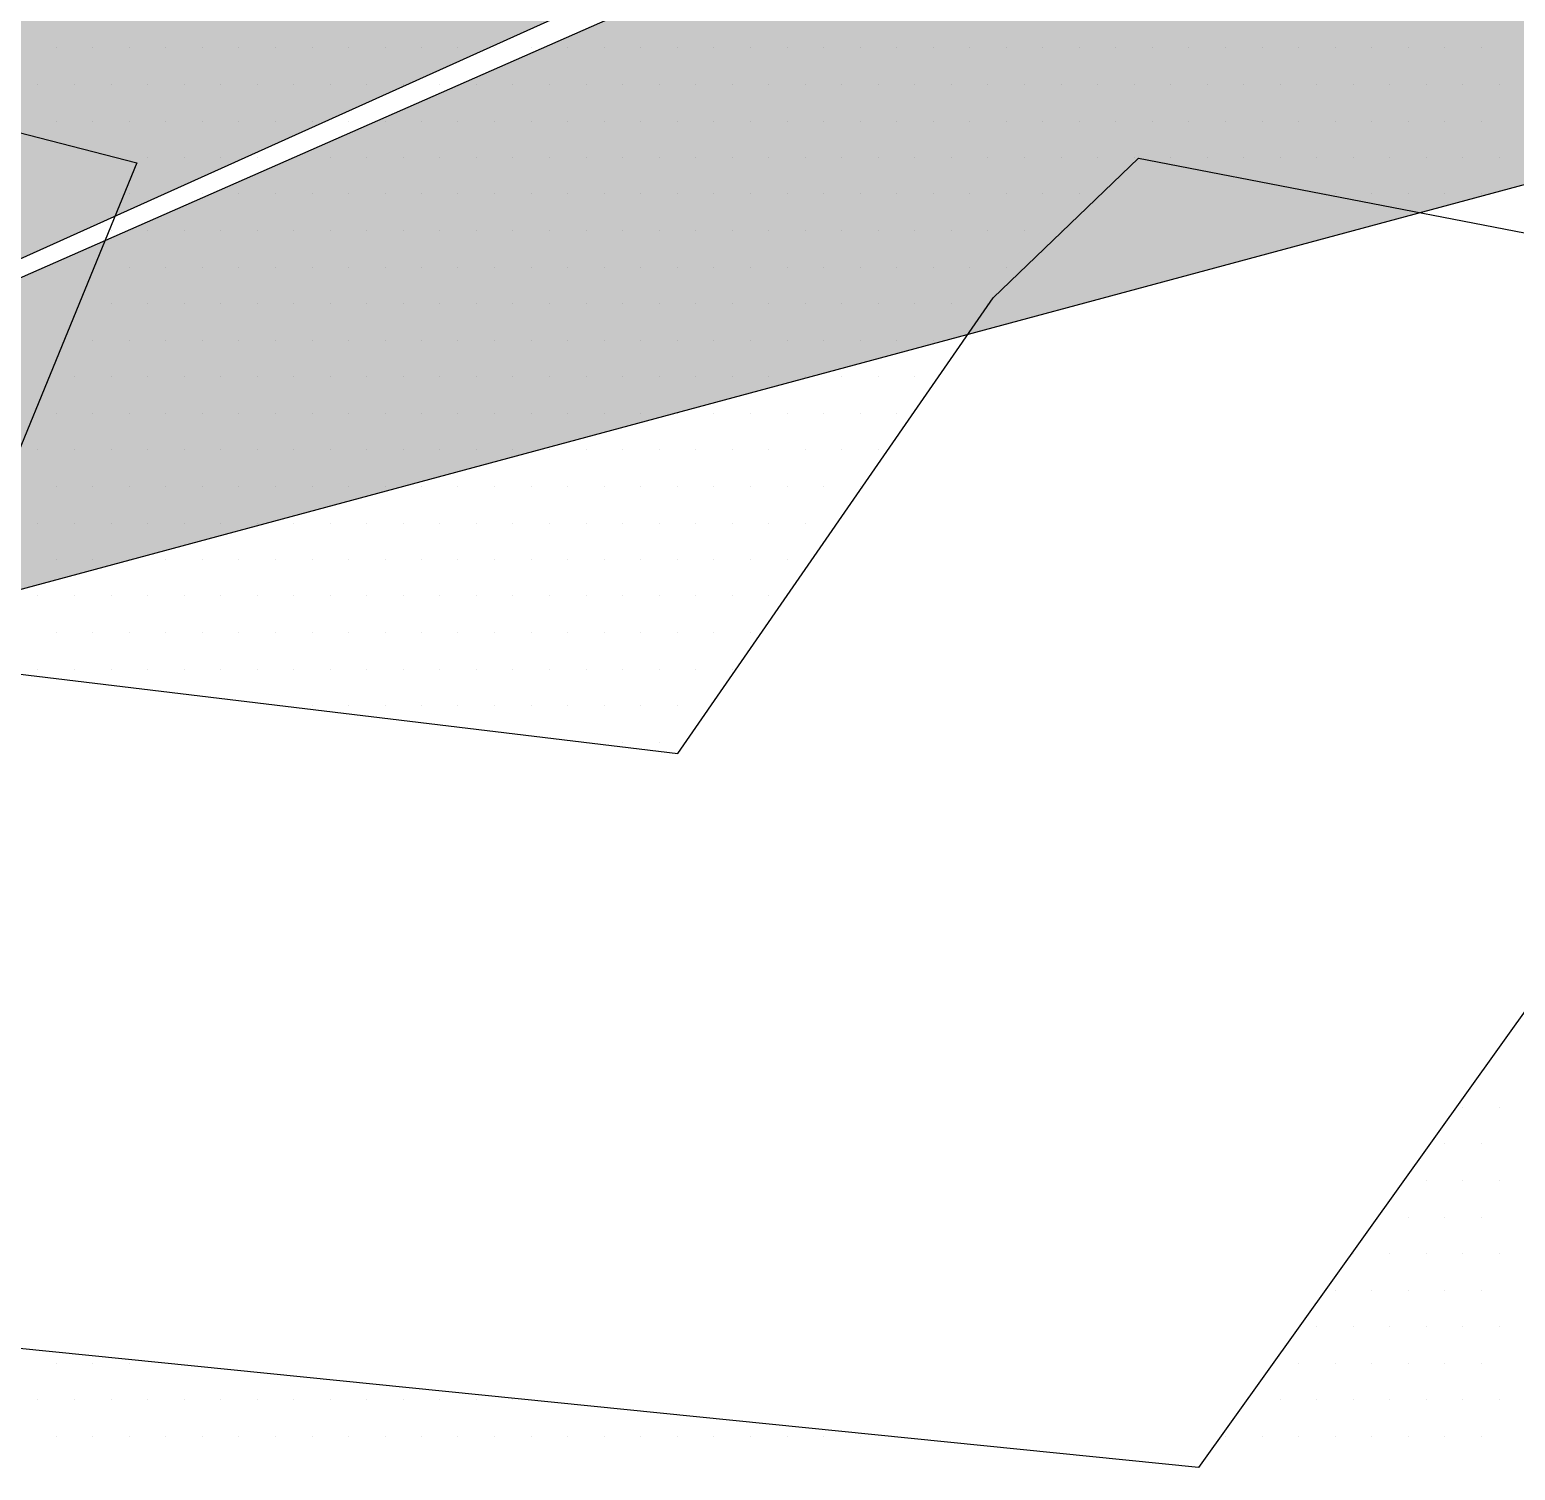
# Model space of a CAD drawing. Header units: metres. Extents: x 9606 to 9900, y 4805 to 4952.
# Drawn here: x 9831.277 to 9831.7246, y 4845.2941 to 4845.7282 of the extents above; entities that cross this region are included whole.
import ezdxf

# ---------------------------------------------------------------- set-up
doc = ezdxf.new("R2010")
doc.units = ezdxf.units.M
doc.header["$LTSCALE"] = 2
doc.linetypes.add('CACHEX2', pattern=[0.75, 0.5, -0.25])
for name, color, linetype in [('CARTOUCHE', 7, 'Continuous'), ('LOGO', 4, 'Continuous'), ('rosace', 7, 'Continuous')]:
    doc.layers.add(name, color=color, linetype=linetype)

# ---------------------------------------------------------------- blocks, each defined once
blk = doc.blocks.new('A$C715108E3')
at = {"layer": 'LOGO', "color": 131}
for p, q in [((-16.7626, -15.3493), (-16.7626, -15.3493)), ((-16.6712, -15.3493), (-16.6712, -15.3493)), ((-16.5793, -15.3493), (-16.5793, -15.3493)), ((-16.4873, -15.3493), (-16.4873, -15.3493)), ((-16.3953, -15.3493), (-16.3953, -15.3493)), ((-16.304, -15.3493), (-16.304, -15.3493)), ((-16.212, -15.3493), (-16.212, -15.3493)), ((-16.1203, -15.3493), (-16.1203, -15.3493)), ((-16.0287, -15.3493), (-16.0287, -15.3493)), ((-15.9369, -15.3493), (-15.9369, -15.3493)), ((-15.845, -15.3493), (-15.845, -15.3493)), ((-15.754, -15.3493), (-15.754, -15.3493)), ((-15.6619, -15.3493), (-15.6619, -15.3493)), ((-15.5699, -15.3493), (-15.5699, -15.3493)), ((-15.4786, -15.3493), (-15.4786, -15.3493)), ((-15.3866, -15.3493), (-15.3866, -15.3493)), ((-15.2948, -15.3493), (-15.2948, -15.3493)), ((-15.203, -15.3493), (-15.203, -15.3493)), ((-15.1117, -15.3493), (-15.1117, -15.3493)), ((-15.0197, -15.3493), (-15.0197, -15.3493)), ((-14.9278, -15.3493), (-14.9278, -15.3493)), ((-14.8364, -15.3493), (-14.8364, -15.3493)), ((-14.7444, -15.3493), (-14.7444, -15.3493)), ((-14.6527, -15.3493), (-14.6527, -15.3493)), ((-14.5611, -15.3493), (-14.5611, -15.3493)), ((-14.4694, -15.3493), (-14.4694, -15.3493)), ((-14.3774, -15.3493), (-14.3774, -15.3493)), ((-14.2861, -15.3493), (-14.2861, -15.3493)), ((-14.1941, -15.3493), (-14.1941, -15.3493)), ((-14.1021, -15.3493), (-14.1021, -15.3493)), ((-14.0103, -15.3493), (-14.0103, -15.3493)), ((-13.9192, -15.3493), (-13.9192, -15.3493)), ((-13.827, -15.3493), (-13.827, -15.3493)), ((-13.7351, -15.3493), (-13.7351, -15.3493)), ((-13.6441, -15.3493), (-13.6441, -15.3493)), ((-13.552, -15.3493), (-13.552, -15.3493)), ((-13.46, -15.3493), (-13.46, -15.3493)), ((-13.3686, -15.3493), (-13.3686, -15.3493)), ((-13.2767, -15.3493), (-13.2767, -15.3493)), ((-13.1849, -15.3493), (-13.1849, -15.3493)), ((-16.8087, -15.4406), (-16.8087, -15.4406)), ((-16.7169, -15.4406), (-16.7169, -15.4406)), ((-16.6249, -15.4406), (-16.6249, -15.4406)), ((-16.5336, -15.4406), (-16.5336, -15.4406)), ((-16.4418, -15.4406), (-16.4418, -15.4406)), ((-16.3497, -15.4406), (-16.3497, -15.4406)), ((-16.2577, -15.4406), (-16.2577, -15.4406)), ((-16.1666, -15.4406), (-16.1666, -15.4406)), ((-16.0744, -15.4406), (-16.0744, -15.4406)), ((-15.9828, -15.4406), (-15.9828, -15.4406)), ((-15.8915, -15.4406), (-15.8915, -15.4406)), ((-15.7995, -15.4406), (-15.7995, -15.4406)), ((-15.7075, -15.4406), (-15.7075, -15.4406)), ((-15.616, -15.4406), (-15.616, -15.4406)), ((-15.5242, -15.4406), (-15.5242, -15.4406)), ((-15.4324, -15.4406), (-15.4324, -15.4406)), ((-15.3409, -15.4406), (-15.3409, -15.4406)), ((-15.2491, -15.4406), (-15.2491, -15.4406)), ((-15.1572, -15.4406), (-15.1572, -15.4406)), ((-15.0652, -15.4406), (-15.0652, -15.4406)), ((-14.9739, -15.4406), (-14.9739, -15.4406)), ((-14.8819, -15.4406), (-14.8819, -15.4406)), ((-14.7903, -15.4406), (-14.7903, -15.4406)), ((-14.6988, -15.4406), (-14.6988, -15.4406)), ((-14.607, -15.4406), (-14.607, -15.4406)), ((-14.5152, -15.4406), (-14.5152, -15.4406)), ((-14.4237, -15.4406), (-14.4237, -15.4406)), ((-14.3319, -15.4406), (-14.3319, -15.4406)), ((-14.2398, -15.4406), (-14.2398, -15.4406)), ((-14.1478, -15.4406), (-14.1478, -15.4406)), ((-14.0566, -15.4406), (-14.0566, -15.4406)), ((-13.9645, -15.4406), (-13.9645, -15.4406)), ((-13.8727, -15.4406), (-13.8727, -15.4406)), ((-13.7812, -15.4406), (-13.7812, -15.4406)), ((-13.6894, -15.4406), (-13.6894, -15.4406)), ((-13.5976, -15.4406), (-13.5976, -15.4406)), ((-13.5063, -15.4406), (-13.5063, -15.4406)), ((-13.4143, -15.4406), (-13.4143, -15.4406)), ((-13.3223, -15.4406), (-13.3223, -15.4406)), ((-13.2312, -15.4406), (-13.2312, -15.4406)), ((-13.1392, -15.4406), (-13.1392, -15.4406)), ((-16.7626, -15.5332), (-16.7626, -15.5332)), ((-16.6712, -15.5332), (-16.6712, -15.5332)), ((-16.5793, -15.5332), (-16.5793, -15.5332)), ((-16.4873, -15.5332), (-16.4873, -15.5332)), ((-16.3953, -15.5332), (-16.3953, -15.5332)), ((-16.304, -15.5332), (-16.304, -15.5332)), ((-16.212, -15.5332), (-16.212, -15.5332)), ((-16.1203, -15.5332), (-16.1203, -15.5332)), ((-16.0287, -15.5332), (-16.0287, -15.5332)), ((-15.9369, -15.5332), (-15.9369, -15.5332)), ((-15.845, -15.5332), (-15.845, -15.5332)), ((-15.754, -15.5332), (-15.754, -15.5332)), ((-15.6619, -15.5332), (-15.6619, -15.5332)), ((-15.5699, -15.5332), (-15.5699, -15.5332)), ((-15.4786, -15.5332), (-15.4786, -15.5332)), ((-15.3866, -15.5332), (-15.3866, -15.5332)), ((-15.2948, -15.5332), (-15.2948, -15.5332)), ((-15.203, -15.5332), (-15.203, -15.5332)), ((-15.1117, -15.5332), (-15.1117, -15.5332)), ((-15.0197, -15.5332), (-15.0197, -15.5332)), ((-14.9278, -15.5332), (-14.9278, -15.5332)), ((-14.8364, -15.5332), (-14.8364, -15.5332)), ((-14.7444, -15.5332), (-14.7444, -15.5332)), ((-14.6527, -15.5332), (-14.6527, -15.5332)), ((-14.5611, -15.5332), (-14.5611, -15.5332)), ((-14.4694, -15.5332), (-14.4694, -15.5332)), ((-14.3774, -15.5332), (-14.3774, -15.5332)), ((-14.2861, -15.5332), (-14.2861, -15.5332)), ((-14.1941, -15.5332), (-14.1941, -15.5332)), ((-14.1021, -15.5332), (-14.1021, -15.5332)), ((-14.0103, -15.5332), (-14.0103, -15.5332)), ((-13.9192, -15.5332), (-13.9192, -15.5332)), ((-13.827, -15.5332), (-13.827, -15.5332)), ((-13.7351, -15.5332), (-13.7351, -15.5332)), ((-13.6441, -15.5332), (-13.6441, -15.5332)), ((-13.552, -15.5332), (-13.552, -15.5332)), ((-13.46, -15.5332), (-13.46, -15.5332)), ((-13.3686, -15.5332), (-13.3686, -15.5332)), ((-13.2767, -15.5332), (-13.2767, -15.5332)), ((-13.1849, -15.5332), (-13.1849, -15.5332)), ((-16.6116, -15.6246), (-16.6116, -15.6246)), ((-16.5336, -15.6246), (-16.5336, -15.6246)), ((-16.4418, -15.6246), (-16.4418, -15.6246)), ((-16.3497, -15.6246), (-16.3497, -15.6246)), ((-16.2577, -15.6246), (-16.2577, -15.6246)), ((-16.1666, -15.6246), (-16.1666, -15.6246)), ((-16.0744, -15.6246), (-16.0744, -15.6246)), ((-15.9828, -15.6246), (-15.9828, -15.6246)), ((-15.8915, -15.6246), (-15.8915, -15.6246)), ((-15.7995, -15.6246), (-15.7995, -15.6246)), ((-15.7075, -15.6246), (-15.7075, -15.6246)), ((-15.616, -15.6246), (-15.616, -15.6246)), ((-15.5242, -15.6246), (-15.5242, -15.6246)), ((-15.4324, -15.6246), (-15.4324, -15.6246)), ((-15.3409, -15.6246), (-15.3409, -15.6246)), ((-15.2491, -15.6246), (-15.2491, -15.6246)), ((-15.1572, -15.6246), (-15.1572, -15.6246)), ((-15.0652, -15.6246), (-15.0652, -15.6246)), ((-14.9739, -15.6246), (-14.9739, -15.6246)), ((-14.8819, -15.6246), (-14.8819, -15.6246)), ((-14.7903, -15.6246), (-14.7903, -15.6246)), ((-14.6988, -15.6246), (-14.6988, -15.6246)), ((-14.607, -15.6246), (-14.607, -15.6246)), ((-14.5152, -15.6246), (-14.5152, -15.6246)), ((-14.4237, -15.6246), (-14.4237, -15.6246)), ((-14.3319, -15.6246), (-14.3319, -15.6246)), ((-14.2398, -15.6246), (-14.2398, -15.6246)), ((-14.1478, -15.6246), (-14.1478, -15.6246)), ((-14.0566, -15.6246), (-14.0566, -15.6246)), ((-13.9645, -15.6246), (-13.9645, -15.6246)), ((-13.8727, -15.6246), (-13.8727, -15.6246)), ((-13.7812, -15.6246), (-13.7812, -15.6246)), ((-13.6894, -15.6246), (-13.6894, -15.6246)), ((-13.5976, -15.6246), (-13.5976, -15.6246)), ((-13.5063, -15.6246), (-13.5063, -15.6246)), ((-13.4143, -15.6246), (-13.4143, -15.6246)), ((-13.3223, -15.6246), (-13.3223, -15.6246)), ((-13.2312, -15.6246), (-13.2312, -15.6246)), ((-13.1392, -15.6246), (-13.1392, -15.6246)), ((-16.5928, -15.7159), (-16.5928, -15.7159)), ((-16.5793, -15.7159), (-16.5793, -15.7159)), ((-16.4873, -15.7159), (-16.4873, -15.7159)), ((-16.3953, -15.7159), (-16.3953, -15.7159)), ((-16.304, -15.7159), (-16.304, -15.7159)), ((-16.212, -15.7159), (-16.212, -15.7159)), ((-16.1203, -15.7159), (-16.1203, -15.7159)), ((-16.0287, -15.7159), (-16.0287, -15.7159)), ((-15.9369, -15.7159), (-15.9369, -15.7159)), ((-15.845, -15.7159), (-15.845, -15.7159)), ((-15.754, -15.7159), (-15.754, -15.7159)), ((-15.6619, -15.7159), (-15.6619, -15.7159)), ((-15.5699, -15.7159), (-15.5699, -15.7159)), ((-15.4786, -15.7159), (-15.4786, -15.7159)), ((-15.3866, -15.7159), (-15.3866, -15.7159)), ((-15.2948, -15.7159), (-15.2948, -15.7159)), ((-15.203, -15.7159), (-15.203, -15.7159)), ((-15.1117, -15.7159), (-15.1117, -15.7159)), ((-15.0197, -15.7159), (-15.0197, -15.7159)), ((-14.9278, -15.7159), (-14.9278, -15.7159)), ((-14.8364, -15.7159), (-14.8364, -15.7159)), ((-14.7444, -15.7159), (-14.7444, -15.7159)), ((-14.6527, -15.7159), (-14.6527, -15.7159)), ((-14.5611, -15.7159), (-14.5611, -15.7159)), ((-14.4694, -15.7159), (-14.4694, -15.7159)), ((-14.3774, -15.7159), (-14.3774, -15.7159)), ((-14.2861, -15.7159), (-14.2861, -15.7159)), ((-14.1941, -15.7159), (-14.1941, -15.7159)), ((-13.577, -15.7159), (-13.577, -15.7159)), ((-13.552, -15.7159), (-13.552, -15.7159)), ((-13.46, -15.7159), (-13.46, -15.7159)), ((-13.3686, -15.7159), (-13.3686, -15.7159)), ((-13.2767, -15.7159), (-13.2767, -15.7159)), ((-13.1849, -15.7159), (-13.1849, -15.7159)), ((-16.6305, -15.8081), (-16.6305, -15.8081)), ((-16.6249, -15.8081), (-16.6249, -15.8081)), ((-16.5336, -15.8081), (-16.5336, -15.8081)), ((-16.4418, -15.8081), (-16.4418, -15.8081)), ((-16.3497, -15.8081), (-16.3497, -15.8081)), ((-16.2577, -15.8081), (-16.2577, -15.8081)), ((-16.1666, -15.8081), (-16.1666, -15.8081)), ((-16.0744, -15.8081), (-16.0744, -15.8081)), ((-15.9828, -15.8081), (-15.9828, -15.8081)), ((-15.8915, -15.8081), (-15.8915, -15.8081)), ((-15.7995, -15.8081), (-15.7995, -15.8081)), ((-15.7075, -15.8081), (-15.7075, -15.8081)), ((-15.616, -15.8081), (-15.616, -15.8081)), ((-15.5242, -15.8081), (-15.5242, -15.8081)), ((-15.4324, -15.8081), (-15.4324, -15.8081)), ((-15.3409, -15.8081), (-15.3409, -15.8081)), ((-15.2491, -15.8081), (-15.2491, -15.8081)), ((-15.1572, -15.8081), (-15.1572, -15.8081)), ((-15.0652, -15.8081), (-15.0652, -15.8081)), ((-14.9739, -15.8081), (-14.9739, -15.8081)), ((-14.8819, -15.8081), (-14.8819, -15.8081)), ((-14.7903, -15.8081), (-14.7903, -15.8081)), ((-14.6988, -15.8081), (-14.6988, -15.8081)), ((-14.607, -15.8081), (-14.607, -15.8081)), ((-14.5152, -15.8081), (-14.5152, -15.8081)), ((-14.4237, -15.8081), (-14.4237, -15.8081)), ((-14.3319, -15.8081), (-14.3319, -15.8081)), ((-14.2398, -15.8081), (-14.2398, -15.8081)), ((-13.1054, -15.8081), (-13.1054, -15.8081)), ((-16.6678, -15.8996), (-16.6678, -15.8996)), ((-16.5793, -15.8996), (-16.5793, -15.8996)), ((-16.4873, -15.8996), (-16.4873, -15.8996)), ((-16.3953, -15.8996), (-16.3953, -15.8996)), ((-16.304, -15.8996), (-16.304, -15.8996)), ((-16.212, -15.8996), (-16.212, -15.8996)), ((-16.1203, -15.8996), (-16.1203, -15.8996)), ((-16.0287, -15.8996), (-16.0287, -15.8996)), ((-15.9369, -15.8996), (-15.9369, -15.8996)), ((-15.845, -15.8996), (-15.845, -15.8996)), ((-15.754, -15.8996), (-15.754, -15.8996)), ((-15.6619, -15.8996), (-15.6619, -15.8996)), ((-15.5699, -15.8996), (-15.5699, -15.8996)), ((-15.4786, -15.8996), (-15.4786, -15.8996)), ((-15.3866, -15.8996), (-15.3866, -15.8996)), ((-15.2948, -15.8996), (-15.2948, -15.8996)), ((-15.203, -15.8996), (-15.203, -15.8996)), ((-15.1117, -15.8996), (-15.1117, -15.8996)), ((-15.0197, -15.8996), (-15.0197, -15.8996)), ((-14.9278, -15.8996), (-14.9278, -15.8996)), ((-14.8364, -15.8996), (-14.8364, -15.8996)), ((-14.7444, -15.8996), (-14.7444, -15.8996)), ((-14.6527, -15.8996), (-14.6527, -15.8996)), ((-14.5611, -15.8996), (-14.5611, -15.8996)), ((-14.4694, -15.8996), (-14.4694, -15.8996)), ((-14.3774, -15.8996), (-14.3774, -15.8996)), ((-16.7056, -15.991), (-16.7056, -15.991)), ((-16.6249, -15.991), (-16.6249, -15.991)), ((-16.5336, -15.991), (-16.5336, -15.991)), ((-16.4418, -15.991), (-16.4418, -15.991)), ((-16.3497, -15.991), (-16.3497, -15.991)), ((-16.2577, -15.991), (-16.2577, -15.991)), ((-16.1666, -15.991), (-16.1666, -15.991)), ((-16.0744, -15.991), (-16.0744, -15.991)), ((-15.9828, -15.991), (-15.9828, -15.991)), ((-15.8915, -15.991), (-15.8915, -15.991)), ((-15.7995, -15.991), (-15.7995, -15.991)), ((-15.7075, -15.991), (-15.7075, -15.991)), ((-15.616, -15.991), (-15.616, -15.991)), ((-15.5242, -15.991), (-15.5242, -15.991)), ((-15.4324, -15.991), (-15.4324, -15.991)), ((-15.3409, -15.991), (-15.3409, -15.991)), ((-15.2491, -15.991), (-15.2491, -15.991)), ((-15.1572, -15.991), (-15.1572, -15.991)), ((-15.0652, -15.991), (-15.0652, -15.991)), ((-14.9739, -15.991), (-14.9739, -15.991)), ((-14.8819, -15.991), (-14.8819, -15.991)), ((-14.7903, -15.991), (-14.7903, -15.991)), ((-14.6988, -15.991), (-14.6988, -15.991)), ((-14.607, -15.991), (-14.607, -15.991)), ((-14.5152, -15.991), (-14.5152, -15.991)), ((-14.4237, -15.991), (-14.4237, -15.991)), ((-16.7429, -16.0834), (-16.7429, -16.0834)), ((-16.6712, -16.0834), (-16.6712, -16.0834)), ((-16.5793, -16.0834), (-16.5793, -16.0834)), ((-16.4873, -16.0834), (-16.4873, -16.0834)), ((-16.3953, -16.0834), (-16.3953, -16.0834)), ((-16.304, -16.0834), (-16.304, -16.0834)), ((-16.212, -16.0834), (-16.212, -16.0834)), ((-16.1203, -16.0834), (-16.1203, -16.0834)), ((-16.0287, -16.0834), (-16.0287, -16.0834)), ((-15.9369, -16.0834), (-15.9369, -16.0834)), ((-15.845, -16.0834), (-15.845, -16.0834)), ((-15.754, -16.0834), (-15.754, -16.0834)), ((-15.6619, -16.0834), (-15.6619, -16.0834)), ((-15.5699, -16.0834), (-15.5699, -16.0834)), ((-15.4786, -16.0834), (-15.4786, -16.0834)), ((-15.3866, -16.0834), (-15.3866, -16.0834)), ((-15.2948, -16.0834), (-15.2948, -16.0834)), ((-15.203, -16.0834), (-15.203, -16.0834)), ((-15.1117, -16.0834), (-15.1117, -16.0834)), ((-15.0197, -16.0834), (-15.0197, -16.0834)), ((-14.9278, -16.0834), (-14.9278, -16.0834)), ((-14.8364, -16.0834), (-14.8364, -16.0834)), ((-14.7444, -16.0834), (-14.7444, -16.0834)), ((-14.6527, -16.0834), (-14.6527, -16.0834)), ((-14.5611, -16.0834), (-14.5611, -16.0834)), ((-16.781, -16.1747), (-16.781, -16.1747)), ((-16.7169, -16.1747), (-16.7169, -16.1747)), ((-16.6249, -16.1747), (-16.6249, -16.1747)), ((-16.5336, -16.1747), (-16.5336, -16.1747)), ((-16.4418, -16.1747), (-16.4418, -16.1747)), ((-16.3497, -16.1747), (-16.3497, -16.1747)), ((-16.2577, -16.1747), (-16.2577, -16.1747)), ((-16.1666, -16.1747), (-16.1666, -16.1747)), ((-16.0744, -16.1747), (-16.0744, -16.1747)), ((-15.9828, -16.1747), (-15.9828, -16.1747)), ((-15.8915, -16.1747), (-15.8915, -16.1747)), ((-15.7995, -16.1747), (-15.7995, -16.1747)), ((-15.7075, -16.1747), (-15.7075, -16.1747)), ((-15.616, -16.1747), (-15.616, -16.1747)), ((-15.5242, -16.1747), (-15.5242, -16.1747)), ((-15.4324, -16.1747), (-15.4324, -16.1747)), ((-15.3409, -16.1747), (-15.3409, -16.1747)), ((-15.2491, -16.1747), (-15.2491, -16.1747)), ((-15.1572, -16.1747), (-15.1572, -16.1747)), ((-15.0652, -16.1747), (-15.0652, -16.1747)), ((-14.9739, -16.1747), (-14.9739, -16.1747)), ((-14.8819, -16.1747), (-14.8819, -16.1747)), ((-14.7903, -16.1747), (-14.7903, -16.1747)), ((-14.6988, -16.1747), (-14.6988, -16.1747)), ((-14.607, -16.1747), (-14.607, -16.1747)), ((-16.8185, -16.2673), (-16.8185, -16.2673)), ((-16.7626, -16.2673), (-16.7626, -16.2673)), ((-16.6712, -16.2673), (-16.6712, -16.2673)), ((-16.5793, -16.2673), (-16.5793, -16.2673)), ((-16.4873, -16.2673), (-16.4873, -16.2673)), ((-16.3953, -16.2673), (-16.3953, -16.2673)), ((-16.304, -16.2673), (-16.304, -16.2673)), ((-16.212, -16.2673), (-16.212, -16.2673)), ((-16.1203, -16.2673), (-16.1203, -16.2673)), ((-16.0287, -16.2673), (-16.0287, -16.2673)), ((-15.9369, -16.2673), (-15.9369, -16.2673)), ((-15.845, -16.2673), (-15.845, -16.2673)), ((-15.754, -16.2673), (-15.754, -16.2673)), ((-15.6619, -16.2673), (-15.6619, -16.2673)), ((-15.5699, -16.2673), (-15.5699, -16.2673)), ((-15.4786, -16.2673), (-15.4786, -16.2673)), ((-15.3866, -16.2673), (-15.3866, -16.2673)), ((-15.2948, -16.2673), (-15.2948, -16.2673)), ((-15.203, -16.2673), (-15.203, -16.2673)), ((-15.1117, -16.2673), (-15.1117, -16.2673)), ((-15.0197, -16.2673), (-15.0197, -16.2673)), ((-14.9278, -16.2673), (-14.9278, -16.2673)), ((-14.8364, -16.2673), (-14.8364, -16.2673)), ((-14.7444, -16.2673), (-14.7444, -16.2673)), ((-14.6527, -16.2673), (-14.6527, -16.2673)), ((-16.8087, -16.3587), (-16.8087, -16.3587)), ((-16.7169, -16.3587), (-16.7169, -16.3587)), ((-16.6249, -16.3587), (-16.6249, -16.3587)), ((-16.5336, -16.3587), (-16.5336, -16.3587)), ((-16.4418, -16.3587), (-16.4418, -16.3587)), ((-16.3497, -16.3587), (-16.3497, -16.3587)), ((-16.2577, -16.3587), (-16.2577, -16.3587)), ((-16.1666, -16.3587), (-16.1666, -16.3587)), ((-16.0744, -16.3587), (-16.0744, -16.3587)), ((-15.9828, -16.3587), (-15.9828, -16.3587)), ((-15.8915, -16.3587), (-15.8915, -16.3587)), ((-15.7995, -16.3587), (-15.7995, -16.3587)), ((-15.7075, -16.3587), (-15.7075, -16.3587)), ((-15.616, -16.3587), (-15.616, -16.3587)), ((-15.5242, -16.3587), (-15.5242, -16.3587)), ((-15.4324, -16.3587), (-15.4324, -16.3587)), ((-15.3409, -16.3587), (-15.3409, -16.3587)), ((-15.2491, -16.3587), (-15.2491, -16.3587)), ((-15.1572, -16.3587), (-15.1572, -16.3587)), ((-15.0652, -16.3587), (-15.0652, -16.3587)), ((-14.9739, -16.3587), (-14.9739, -16.3587)), ((-14.8819, -16.3587), (-14.8819, -16.3587)), ((-14.7903, -16.3587), (-14.7903, -16.3587)), ((-14.6988, -16.3587), (-14.6988, -16.3587)), ((-16.7626, -16.45), (-16.7626, -16.45)), ((-16.6712, -16.45), (-16.6712, -16.45)), ((-16.5793, -16.45), (-16.5793, -16.45)), ((-16.4873, -16.45), (-16.4873, -16.45)), ((-16.3953, -16.45), (-16.3953, -16.45)), ((-16.304, -16.45), (-16.304, -16.45)), ((-16.212, -16.45), (-16.212, -16.45)), ((-16.1203, -16.45), (-16.1203, -16.45)), ((-16.0287, -16.45), (-16.0287, -16.45)), ((-15.9369, -16.45), (-15.9369, -16.45)), ((-15.845, -16.45), (-15.845, -16.45)), ((-15.754, -16.45), (-15.754, -16.45)), ((-15.6619, -16.45), (-15.6619, -16.45)), ((-15.5699, -16.45), (-15.5699, -16.45)), ((-15.4786, -16.45), (-15.4786, -16.45)), ((-15.3866, -16.45), (-15.3866, -16.45)), ((-15.2948, -16.45), (-15.2948, -16.45)), ((-15.203, -16.45), (-15.203, -16.45)), ((-15.1117, -16.45), (-15.1117, -16.45)), ((-15.0197, -16.45), (-15.0197, -16.45)), ((-14.9278, -16.45), (-14.9278, -16.45)), ((-14.8364, -16.45), (-14.8364, -16.45)), ((-14.7444, -16.45), (-14.7444, -16.45)), ((-16.8087, -16.5424), (-16.8087, -16.5424)), ((-16.7169, -16.5424), (-16.7169, -16.5424)), ((-16.6249, -16.5424), (-16.6249, -16.5424)), ((-16.5336, -16.5424), (-16.5336, -16.5424)), ((-16.4418, -16.5424), (-16.4418, -16.5424)), ((-16.3497, -16.5424), (-16.3497, -16.5424)), ((-16.2577, -16.5424), (-16.2577, -16.5424)), ((-16.1666, -16.5424), (-16.1666, -16.5424)), ((-16.0744, -16.5424), (-16.0744, -16.5424)), ((-15.9828, -16.5424), (-15.9828, -16.5424)), ((-15.8915, -16.5424), (-15.8915, -16.5424)), ((-15.7995, -16.5424), (-15.7995, -16.5424)), ((-15.7075, -16.5424), (-15.7075, -16.5424)), ((-15.616, -16.5424), (-15.616, -16.5424)), ((-15.5242, -16.5424), (-15.5242, -16.5424)), ((-15.4324, -16.5424), (-15.4324, -16.5424)), ((-15.3409, -16.5424), (-15.3409, -16.5424)), ((-15.2491, -16.5424), (-15.2491, -16.5424)), ((-15.1572, -16.5424), (-15.1572, -16.5424)), ((-15.0652, -16.5424), (-15.0652, -16.5424)), ((-14.9739, -16.5424), (-14.9739, -16.5424)), ((-14.8819, -16.5424), (-14.8819, -16.5424)), ((-16.7626, -16.6339), (-16.7626, -16.6339)), ((-16.6712, -16.6339), (-16.6712, -16.6339)), ((-16.5793, -16.6339), (-16.5793, -16.6339)), ((-16.4873, -16.6339), (-16.4873, -16.6339)), ((-16.3953, -16.6339), (-16.3953, -16.6339)), ((-16.304, -16.6339), (-16.304, -16.6339)), ((-16.212, -16.6339), (-16.212, -16.6339)), ((-16.1203, -16.6339), (-16.1203, -16.6339)), ((-16.0287, -16.6339), (-16.0287, -16.6339)), ((-15.9369, -16.6339), (-15.9369, -16.6339)), ((-15.845, -16.6339), (-15.845, -16.6339)), ((-15.754, -16.6339), (-15.754, -16.6339)), ((-15.6619, -16.6339), (-15.6619, -16.6339)), ((-15.5699, -16.6339), (-15.5699, -16.6339)), ((-15.4786, -16.6339), (-15.4786, -16.6339)), ((-15.3866, -16.6339), (-15.3866, -16.6339)), ((-15.2948, -16.6339), (-15.2948, -16.6339)), ((-15.203, -16.6339), (-15.203, -16.6339)), ((-15.1117, -16.6339), (-15.1117, -16.6339)), ((-15.0197, -16.6339), (-15.0197, -16.6339)), ((-14.9278, -16.6339), (-14.9278, -16.6339)), ((-16.8087, -16.7251), (-16.8087, -16.7251)), ((-16.7169, -16.7251), (-16.7169, -16.7251)), ((-16.6249, -16.7251), (-16.6249, -16.7251)), ((-16.5336, -16.7251), (-16.5336, -16.7251)), ((-16.4418, -16.7251), (-16.4418, -16.7251)), ((-16.3497, -16.7251), (-16.3497, -16.7251)), ((-16.2577, -16.7251), (-16.2577, -16.7251)), ((-16.1666, -16.7251), (-16.1666, -16.7251)), ((-16.0744, -16.7251), (-16.0744, -16.7251)), ((-15.9828, -16.7251), (-15.9828, -16.7251)), ((-15.8915, -16.7251), (-15.8915, -16.7251)), ((-15.7995, -16.7251), (-15.7995, -16.7251)), ((-15.7075, -16.7251), (-15.7075, -16.7251)), ((-15.616, -16.7251), (-15.616, -16.7251)), ((-15.5242, -16.7251), (-15.5242, -16.7251)), ((-15.4324, -16.7251), (-15.4324, -16.7251)), ((-15.3409, -16.7251), (-15.3409, -16.7251)), ((-15.2491, -16.7251), (-15.2491, -16.7251)), ((-15.1572, -16.7251), (-15.1572, -16.7251)), ((-15.0652, -16.7251), (-15.0652, -16.7251)), ((-14.9739, -16.7251), (-14.9739, -16.7251)), ((-16.7626, -16.8175), (-16.7626, -16.8175)), ((-16.6712, -16.8175), (-16.6712, -16.8175)), ((-16.5793, -16.8175), (-16.5793, -16.8175)), ((-16.4873, -16.8175), (-16.4873, -16.8175)), ((-16.3953, -16.8175), (-16.3953, -16.8175)), ((-16.304, -16.8175), (-16.304, -16.8175)), ((-16.212, -16.8175), (-16.212, -16.8175)), ((-16.1203, -16.8175), (-16.1203, -16.8175)), ((-16.0287, -16.8175), (-16.0287, -16.8175)), ((-15.9369, -16.8175), (-15.9369, -16.8175)), ((-15.845, -16.8175), (-15.845, -16.8175)), ((-15.754, -16.8175), (-15.754, -16.8175)), ((-15.6619, -16.8175), (-15.6619, -16.8175)), ((-15.5699, -16.8175), (-15.5699, -16.8175)), ((-15.4786, -16.8175), (-15.4786, -16.8175)), ((-15.3866, -16.8175), (-15.3866, -16.8175)), ((-15.2948, -16.8175), (-15.2948, -16.8175)), ((-15.203, -16.8175), (-15.203, -16.8175)), ((-15.1117, -16.8175), (-15.1117, -16.8175)), ((-15.0197, -16.8175), (-15.0197, -16.8175)), ((-16.8087, -16.909), (-16.8087, -16.909)), ((-16.7169, -16.909), (-16.7169, -16.909)), ((-16.6249, -16.909), (-16.6249, -16.909)), ((-16.5336, -16.909), (-16.5336, -16.909)), ((-16.4418, -16.909), (-16.4418, -16.909)), ((-16.3497, -16.909), (-16.3497, -16.909)), ((-16.2577, -16.909), (-16.2577, -16.909)), ((-16.1666, -16.909), (-16.1666, -16.909)), ((-16.0744, -16.909), (-16.0744, -16.909)), ((-15.9828, -16.909), (-15.9828, -16.909)), ((-15.8915, -16.909), (-15.8915, -16.909)), ((-15.7995, -16.909), (-15.7995, -16.909)), ((-15.7075, -16.909), (-15.7075, -16.909)), ((-15.616, -16.909), (-15.616, -16.909)), ((-15.5242, -16.909), (-15.5242, -16.909)), ((-15.4324, -16.909), (-15.4324, -16.909)), ((-15.3409, -16.909), (-15.3409, -16.909)), ((-15.2491, -16.909), (-15.2491, -16.909)), ((-15.1572, -16.909), (-15.1572, -16.909)), ((-15.0652, -16.909), (-15.0652, -16.909)), ((-16.1981, -17.0003), (-16.1981, -17.0003)), ((-16.1203, -17.0003), (-16.1203, -17.0003)), ((-16.0287, -17.0003), (-16.0287, -17.0003)), ((-15.9369, -17.0003), (-15.9369, -17.0003)), ((-15.845, -17.0003), (-15.845, -17.0003)), ((-15.754, -17.0003), (-15.754, -17.0003)), ((-15.6619, -17.0003), (-15.6619, -17.0003)), ((-15.5699, -17.0003), (-15.5699, -17.0003)), ((-15.4786, -17.0003), (-15.4786, -17.0003)), ((-15.3866, -17.0003), (-15.3866, -17.0003)), ((-15.2948, -17.0003), (-15.2948, -17.0003)), ((-15.203, -17.0003), (-15.203, -17.0003)), ((-15.4383, -17.0928), (-15.4383, -17.0928)), ((-15.4324, -17.0928), (-15.4324, -17.0928)), ((-15.3409, -17.0928), (-15.3409, -17.0928)), ((-15.2491, -17.0928), (-15.2491, -17.0928)), ((-13.1174, -17.8258), (-13.1174, -17.8258)), ((-13.1826, -17.9182), (-13.1826, -17.9182)), ((-13.2484, -18.0097), (-13.2484, -18.0097)), ((-13.2312, -18.0097), (-13.2312, -18.0097)), ((-13.1392, -18.0097), (-13.1392, -18.0097)), ((-13.3142, -18.1009), (-13.3142, -18.1009)), ((-13.2767, -18.1009), (-13.2767, -18.1009)), ((-13.1849, -18.1009), (-13.1849, -18.1009)), ((-13.3798, -18.1933), (-13.3798, -18.1933)), ((-13.3223, -18.1933), (-13.3223, -18.1933)), ((-13.2312, -18.1933), (-13.2312, -18.1933)), ((-13.1392, -18.1933), (-13.1392, -18.1933)), ((-13.4454, -18.2848), (-13.4454, -18.2848)), ((-13.3686, -18.2848), (-13.3686, -18.2848)), ((-13.2767, -18.2848), (-13.2767, -18.2848)), ((-13.1849, -18.2848), (-13.1849, -18.2848)), ((-13.5112, -18.3761), (-13.5112, -18.3761)), ((-13.5063, -18.3761), (-13.5063, -18.3761)), ((-13.4143, -18.3761), (-13.4143, -18.3761)), ((-13.3223, -18.3761), (-13.3223, -18.3761)), ((-13.2312, -18.3761), (-13.2312, -18.3761)), ((-13.1392, -18.3761), (-13.1392, -18.3761)), ((-13.5764, -18.4684), (-13.5764, -18.4684)), ((-13.552, -18.4684), (-13.552, -18.4684)), ((-13.46, -18.4684), (-13.46, -18.4684)), ((-13.3686, -18.4684), (-13.3686, -18.4684)), ((-13.2767, -18.4684), (-13.2767, -18.4684)), ((-13.1849, -18.4684), (-13.1849, -18.4684)), ((-13.6422, -18.5599), (-13.6422, -18.5599)), ((-13.5976, -18.5599), (-13.5976, -18.5599)), ((-13.5063, -18.5599), (-13.5063, -18.5599)), ((-13.4143, -18.5599), (-13.4143, -18.5599)), ((-13.3223, -18.5599), (-13.3223, -18.5599)), ((-13.2312, -18.5599), (-13.2312, -18.5599)), ((-13.1392, -18.5599), (-13.1392, -18.5599)), ((-16.7626, -18.6525), (-16.7626, -18.6525)), ((-16.6712, -18.6525), (-16.6712, -18.6525)), ((-16.5793, -18.6525), (-16.5793, -18.6525)), ((-13.7082, -18.6525), (-13.7082, -18.6525)), ((-13.6441, -18.6525), (-13.6441, -18.6525)), ((-13.552, -18.6525), (-13.552, -18.6525)), ((-13.46, -18.6525), (-13.46, -18.6525)), ((-13.3686, -18.6525), (-13.3686, -18.6525)), ((-13.2767, -18.6525), (-13.2767, -18.6525)), ((-13.1849, -18.6525), (-13.1849, -18.6525)), ((-16.8087, -18.7438), (-16.8087, -18.7438)), ((-16.7169, -18.7438), (-16.7169, -18.7438)), ((-16.6249, -18.7438), (-16.6249, -18.7438)), ((-16.5336, -18.7438), (-16.5336, -18.7438)), ((-16.4418, -18.7438), (-16.4418, -18.7438)), ((-16.3497, -18.7438), (-16.3497, -18.7438)), ((-16.2577, -18.7438), (-16.2577, -18.7438)), ((-16.1666, -18.7438), (-16.1666, -18.7438)), ((-16.0744, -18.7438), (-16.0744, -18.7438)), ((-15.9828, -18.7438), (-15.9828, -18.7438)), ((-15.8915, -18.7438), (-15.8915, -18.7438)), ((-15.7995, -18.7438), (-15.7995, -18.7438)), ((-15.7075, -18.7438), (-15.7075, -18.7438)), ((-15.616, -18.7438), (-15.616, -18.7438)), ((-13.7737, -18.7438), (-13.7737, -18.7438)), ((-13.6894, -18.7438), (-13.6894, -18.7438)), ((-13.5976, -18.7438), (-13.5976, -18.7438)), ((-13.5063, -18.7438), (-13.5063, -18.7438)), ((-13.4143, -18.7438), (-13.4143, -18.7438)), ((-13.3223, -18.7438), (-13.3223, -18.7438)), ((-13.2312, -18.7438), (-13.2312, -18.7438)), ((-13.1392, -18.7438), (-13.1392, -18.7438)), ((-16.7626, -18.835), (-16.7626, -18.835)), ((-16.6712, -18.835), (-16.6712, -18.835)), ((-16.5793, -18.835), (-16.5793, -18.835)), ((-16.4873, -18.835), (-16.4873, -18.835)), ((-16.3953, -18.835), (-16.3953, -18.835)), ((-16.304, -18.835), (-16.304, -18.835)), ((-16.212, -18.835), (-16.212, -18.835)), ((-16.1203, -18.835), (-16.1203, -18.835)), ((-16.0287, -18.835), (-16.0287, -18.835)), ((-15.9369, -18.835), (-15.9369, -18.835)), ((-15.845, -18.835), (-15.845, -18.835)), ((-15.754, -18.835), (-15.754, -18.835)), ((-15.6619, -18.835), (-15.6619, -18.835)), ((-15.5699, -18.835), (-15.5699, -18.835)), ((-15.4786, -18.835), (-15.4786, -18.835)), ((-15.3866, -18.835), (-15.3866, -18.835)), ((-15.2948, -18.835), (-15.2948, -18.835)), ((-15.203, -18.835), (-15.203, -18.835)), ((-15.1117, -18.835), (-15.1117, -18.835)), ((-15.0197, -18.835), (-15.0197, -18.835)), ((-14.9278, -18.835), (-14.9278, -18.835)), ((-14.8364, -18.835), (-14.8364, -18.835)), ((-14.7444, -18.835), (-14.7444, -18.835)), ((-13.839, -18.835), (-13.839, -18.835)), ((-13.827, -18.835), (-13.827, -18.835)), ((-13.7351, -18.835), (-13.7351, -18.835)), ((-13.6441, -18.835), (-13.6441, -18.835)), ((-13.552, -18.835), (-13.552, -18.835)), ((-13.46, -18.835), (-13.46, -18.835)), ((-13.3686, -18.835), (-13.3686, -18.835)), ((-13.2767, -18.835), (-13.2767, -18.835)), ((-13.1849, -18.835), (-13.1849, -18.835))]:
    blk.add_line(p, q, dxfattribs=at)
blk.add_lwpolyline([(-17.1333, -11.706), (-13.6302, -12.0681), (-14.8375, -14.0161), (-16.6359, -13.7897), (-17.73, -15.3364), (-16.5602, -15.6374), (-17.0758, -16.8949), (-15.2018, -17.1211), (-14.4102, -15.977), (-14.0453, -15.6258), (-13.0766, -15.8137), (-11.7939, -15.977), (-13.895, -18.9134), (-20.3713, -18.2597)], dxfattribs=at)
blk = doc.blocks.new('A$C581E6685')
at = {"layer": 'rosace'}
for color, points in [(142, [(-45.3965, 37.4846), (-39.5666, 28.8703), (-39.344, 28.5414), (-39.8519, 24.2064), (-36.9477, 25.4853), (-26.3566, 30.2032), (-36.1863, 24.0789), (-38.2746, 22.2236), (-38.1337, 21.2132), (-33.6363, 11.1845), (-39.5393, 21.4709), (-40.6525, 23.2405), (-42.0615, 23.3525), (-53.1072, 18.3767), (-43.3972, 24.4856), (-40.4756, 26.2259), (-40.684, 26.8894)]), (140, [(-45.3965, 37.4846), (-41.9745, 25.9278), (-41.7809, 23.8865), (-42.0615, 23.3525), (-44.9268, 21.9767), (-53.1072, 18.3767), (-40.8028, 21.6905), (-39.5666, 22.0268), (-38.2746, 22.2236), (-38.1337, 21.2132), (-33.6363, 11.1845), (-36.0802, 21.4612), (-37.3405, 24.3346), (-37.4251, 24.9804), (-36.9477, 25.4853), (-26.3566, 30.2032), (-37.8747, 26.8339), (-39.7286, 26.4119), (-40.3751, 26.6371), (-40.684, 26.8894)])]:
    blk.add_hatch(color=color, dxfattribs=at).paths.add_polyline_path(points)
at = {"layer": 'rosace', "color": 142}
blk.add_lwpolyline([(-45.3965, 37.4846), (-39.3434, 28.5414), (-39.8519, 24.2064), (-36.9477, 25.4853), (-26.3566, 30.2032), (-36.1857, 24.0789), (-38.2739, 22.2236), (-38.1337, 21.2132), (-33.6358, 11.1845), (-39.5393, 21.4709), (-40.6518, 23.2405), (-42.0615, 23.3525), (-53.1072, 18.3767), (-43.3964, 24.4856), (-40.4756, 26.2259), (-40.6836, 26.8894)], close=True, dxfattribs=at)
at = {"layer": 'rosace', "color": 140}
blk.add_lwpolyline([(-45.3965, 37.4846), (-41.9745, 25.9278), (-41.7804, 23.8865), (-42.0615, 23.3525), (-44.9268, 21.9767), (-53.1072, 18.3767), (-40.8028, 21.6905), (-39.5666, 22.0268), (-38.2739, 22.2236), (-38.1337, 21.2132), (-33.6358, 11.1845), (-36.0802, 21.4612), (-37.3405, 24.3346), (-37.4251, 24.9804), (-36.9477, 25.4853), (-26.3566, 30.2032), (-37.8741, 26.8339), (-39.7286, 26.4119), (-40.3748, 26.6371), (-40.6836, 26.8894)], close=True, dxfattribs=at)
at = {"layer": 'rosace', "color": 32, "linetype": 'CACHEX2', "ltscale": 1.5}
blk.add_ellipse((-38.0538, 23.8138), major_axis=(-19.0311, -3.534), ratio=0.590567, dxfattribs=at)
at = {"layer": 'rosace', "color": 32}
blk.add_ellipse((-37.6144, 23.8499), major_axis=(-13.5768, -4.2839), ratio=0.791971, dxfattribs=at)
at = {"layer": 'CARTOUCHE'}
blk.add_blockref('A$C715108E3', (-31.6739, 36.3189), dxfattribs=at)

msp = doc.modelspace()

# ---------------------------------------------------------------- linework, layer by layer
at = {"layer": 'CARTOUCHE'}
msp.add_rational_spline([(9829.64323, 4848.05468), (9829.64323, 4845.87645), (9829.64323, 4843.69822), (9829.64323, 4842.93022), (9830.41123, 4842.93022), (9839.51909, 4842.93022), (9848.62694, 4842.93022), (9849.39494, 4842.93022), (9849.39494, 4843.69822), (9849.39494, 4845.87645), (9849.39494, 4848.05468), (9849.39494, 4848.82268), (9848.62694, 4848.82268), (9839.51909, 4848.82268), (9830.41123, 4848.82268), (9829.64323, 4848.82268), (9829.64323, 4848.05468)], [1, 1, 1, 0.707106781187, 1, 1, 1, 0.707106781187, 1, 1, 1, 0.707106781187, 1, 1, 1, 0.707106781187, 1], degree=2, knots=[0, 0, 0, 1, 1, 2.570796, 2.570796, 3.570796, 3.570796, 5.141593, 5.141593, 6.141593, 6.141593, 7.712389, 7.712389, 8.712389, 8.712389, 10.283185, 10.283185, 10.283185], dxfattribs=at)

# ---------------------------------------------------------------- block references
at = {"layer": 'CARTOUCHE', "xscale": 0.12, "yscale": 0.12, "zscale": 0.12}
msp.add_blockref('A$C581E6685', (9837.09738, 4843.20633), dxfattribs=at)

doc.saveas('drawing.dxf')
